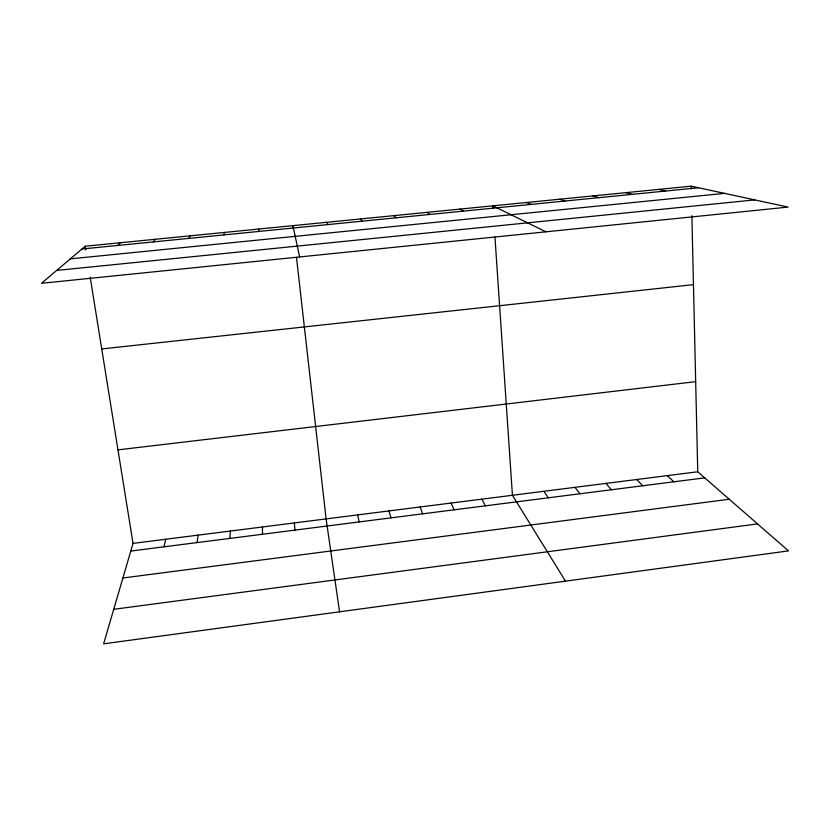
<?xml version="1.0" encoding="UTF-8"?>
<svg xmlns="http://www.w3.org/2000/svg" width="830" height="830" viewBox="0 0 830 830"><rect width="100%" height="100%" fill="white"/><g stroke="black" fill="none" stroke-linecap="round" stroke-linejoin="round"><path stroke-width="1.25" d="M262.467 534.261L262.498 526.967M258.721 231.456L258.825 229.028M229.848 538.411L230.418 531.034M197.021 542.602L198.152 535.132M164.008 546.804L165.689 539.241M223.82 234.921L224.546 232.421M90.2 277.282L133.028 543.391L103.626 643.821L788.5 550.892L697.74 471.772L691.878 215.644M188.69 238.407L190.039 235.845M153.332 241.924L155.314 239.279M117.746 245.452L120.371 242.744M85.2 246.23L41.5 283.3L788.095 207.095L691.203 186.179L85.2 246.23L85.801 249.954M113.731 609.303L757.541 523.906M122.892 577.991L729.259 499.245M133.028 543.391L697.74 471.772M130.787 551.047L704.743 477.862M117.974 449.86L695.685 381.655M101.727 348.942L693.465 284.649M70.301 258.867L724.528 193.369M56.679 270.424L754.729 199.895M81.921 249.01L698.57 187.767M658.667 189.406L665.494 191.056M625.924 192.653L632.201 194.365M592.973 195.911L598.689 197.685M559.804 199.2L564.971 201.036M526.428 202.51L531.024 204.408M545.912 231.819L492.844 205.84L493.01 208.34M460.038 209.087L463.493 211.121M427.025 212.356L429.909 214.451M393.814 215.644L396.107 217.813M667.31 475.632L673.836 481.805M636.703 479.512L642.752 485.768M605.91 483.413L611.471 489.762M574.941 487.345L580.004 493.767M360.386 218.964L362.088 221.185M543.775 491.298L548.35 497.803M565.5 581.156L512.432 495.271L494.96 237.131M481.825 499.152L485.405 505.833M326.74 222.295L327.86 224.588M451.043 503.053L454.124 509.817M420.084 506.985L422.657 513.832M388.938 510.938L391.003 517.868M357.606 514.901L359.162 521.925M299.64 256.958L292.897 225.646L293.177 228.188M339.553 611.814L326.097 518.906L296.486 257.393M294.391 522.921L294.889 530.121M691.203 186.179L691.265 188.742"/></g></svg>
